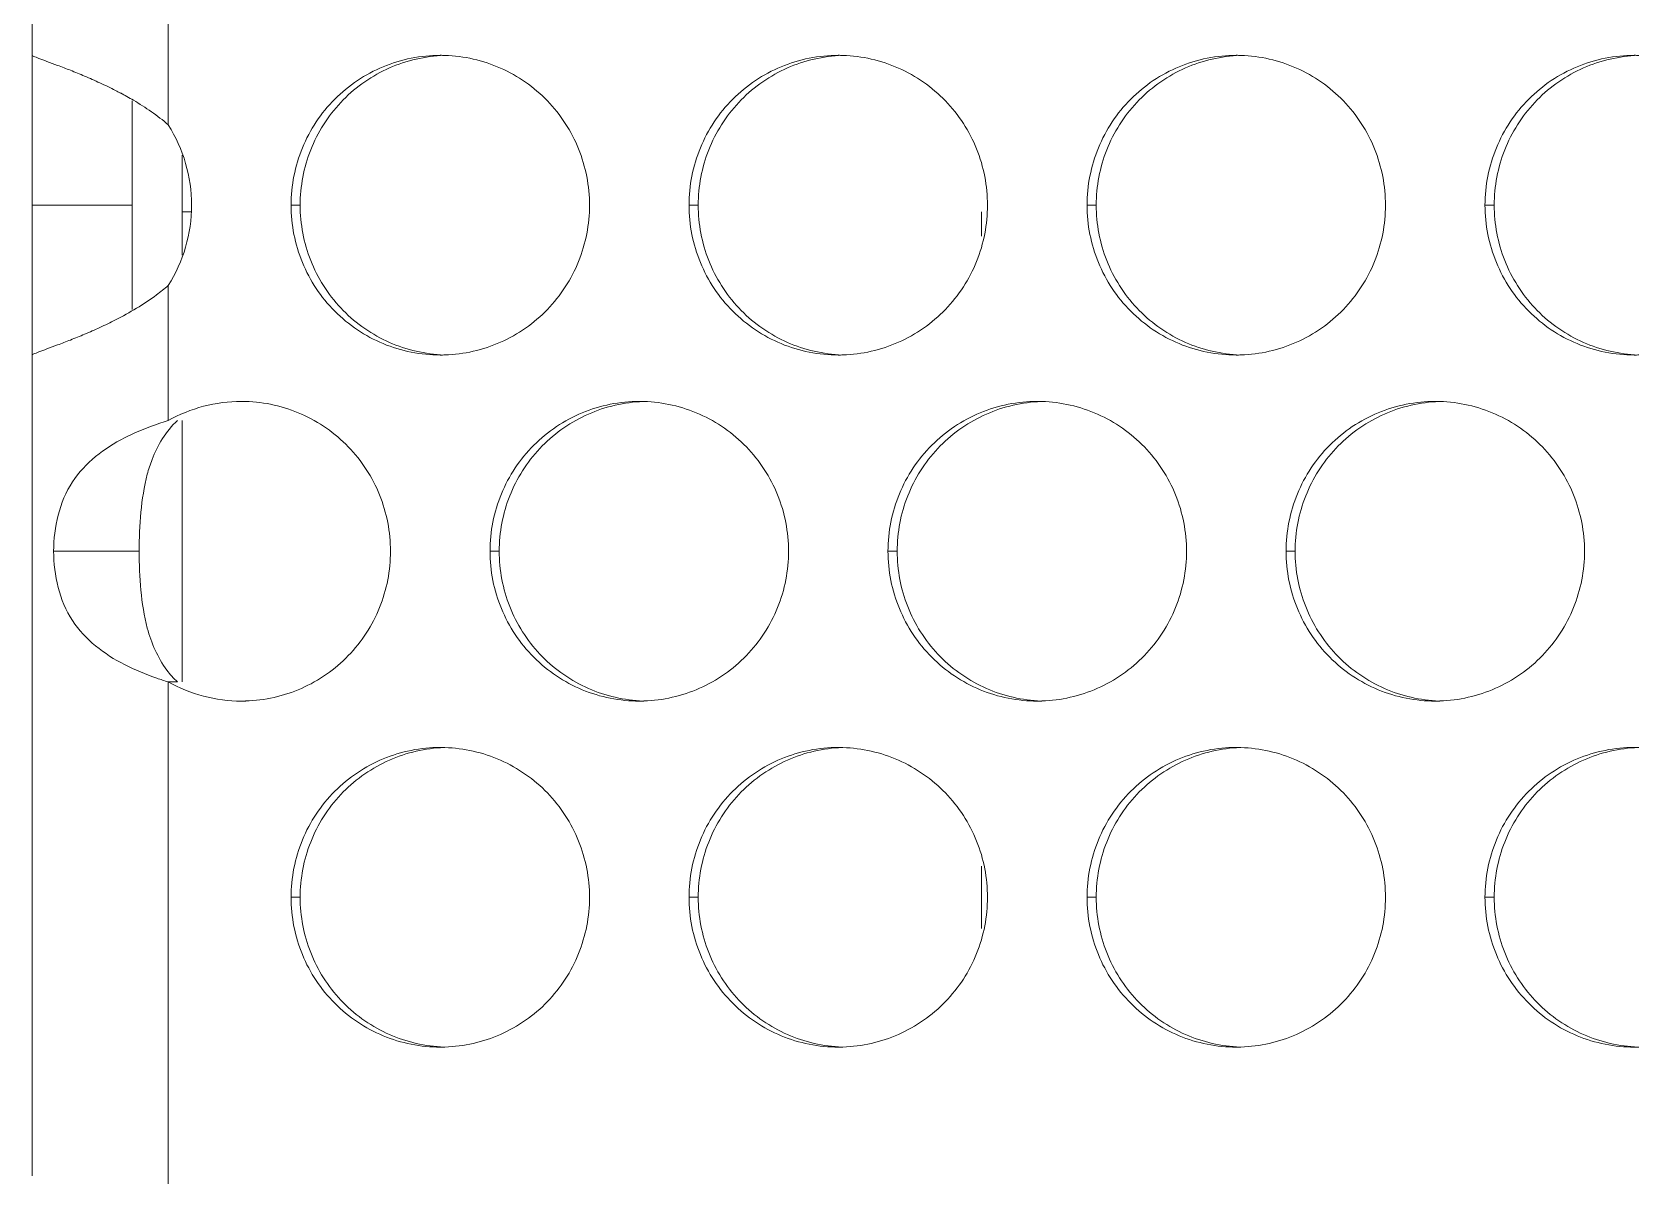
# Model space of a CAD drawing. Header units: millimetres. Extents: x 0 to 2524, y 0 to 1785.
# Drawn here: x 223.06 to 239.14, y 1211.18 to 1222.63 of the extents above; entities that cross this region are included whole.
import ezdxf

# ---------------------------------------------------------------- set-up
doc = ezdxf.new("R2010")
doc.units = ezdxf.units.MM
doc.header["$LTSCALE"] = 0.1
doc.layers.get('0').update_dxf_attribs({"lineweight": 13})
doc.layers.add('标注', color=251, linetype='Continuous', lineweight=9)

msp = doc.modelspace()

# ---------------------------------------------------------------- linework, layer by layer
msp.add_line((223.065, 1211.185), (223.065, 1414.968))
at = {"layer": '标注'}
for p, q in [((224.427, 1223.057), (224.427, 1221.706)), ((224.065, 1219.856), (224.065, 1221.947)), ((224.565, 1220.401), (224.565, 1221.401)), ((224.065, 1220.901), (223.065, 1220.901)), ((224.66, 1220.834), (224.565, 1220.834)), ((225.747, 1220.901), (225.656, 1220.901)), ((225.747, 1220.901), (225.656, 1220.901)), ((229.731, 1220.901), (229.639, 1220.901)), ((229.731, 1220.901), (229.639, 1220.901)), ((232.565, 1220.59), (232.565, 1220.834)), ((233.714, 1220.901), (233.622, 1220.901)), ((233.714, 1220.901), (233.622, 1220.901)), ((237.697, 1220.901), (237.605, 1220.901)), ((237.697, 1220.901), (237.605, 1220.901)), ((224.427, 1220.097), (224.427, 1218.745)), ((224.565, 1218.745), (224.565, 1216.835)), ((224.136, 1217.437), (223.28, 1217.437)), ((227.739, 1217.437), (227.647, 1217.437)), ((231.722, 1217.437), (231.63, 1217.437)), ((235.705, 1217.437), (235.614, 1217.437)), ((224.565, 1216.129), (224.565, 1216.834)), ((224.427, 1216.129), (224.427, 1207.978)), ((224.519, 1216.129), (224.427, 1216.129)), ((232.565, 1213.661), (232.565, 1214.284)), ((225.747, 1213.973), (225.656, 1213.973)), ((229.731, 1213.973), (229.639, 1213.973)), ((233.714, 1213.973), (233.622, 1213.973)), ((237.697, 1213.973), (237.605, 1213.973))]:
    msp.add_line(p, q, dxfattribs=at)
for centre, radius, start, end in [((227.149, 1220.928), 1.473, 88.2049, 89.9991), ((227.149, 1220.928), 1.473, 88.2049, 89.9991), ((231.133, 1220.928), 1.473, 88.2049, 89.9991), ((231.133, 1220.928), 1.473, 88.2049, 89.9991), ((235.116, 1220.928), 1.473, 88.2049, 89.9991), ((235.116, 1220.928), 1.473, 88.2049, 89.9991), ((239.099, 1220.928), 1.473, 88.2049, 89.9991), ((239.099, 1220.928), 1.473, 88.2049, 89.9991), ((222.176, 1218.677), 3.787, 62.0968, 62.9378), ((223.155, 1220.901), 1.505, 359.9922, 32.312), ((223.155, 1220.901), 1.505, 327.688, 0.0078), ((227.149, 1220.874), 1.473, 270.0009, 271.7951), ((227.149, 1220.874), 1.473, 270.0009, 271.7951), ((231.133, 1220.874), 1.473, 270.0009, 271.7951), ((231.133, 1220.874), 1.473, 270.0009, 271.7951), ((235.116, 1220.874), 1.473, 270.0009, 271.7951), ((235.116, 1220.874), 1.473, 270.0009, 271.7951), ((239.099, 1220.874), 1.473, 270.0009, 271.7951), ((239.099, 1220.874), 1.473, 270.0009, 271.7951), ((225.158, 1217.446), 1.491, 88.3214, 89.9952), ((229.141, 1217.464), 1.473, 88.2049, 89.9991), ((233.124, 1217.464), 1.473, 88.2049, 89.9991), ((237.107, 1217.464), 1.473, 88.2049, 89.9991), ((225.158, 1217.428), 1.491, 270.0048, 271.6786), ((229.141, 1217.41), 1.473, 270.0009, 271.7951), ((233.124, 1217.41), 1.473, 270.0009, 271.7951), ((237.107, 1217.41), 1.473, 270.0009, 271.7951), ((227.149, 1214), 1.473, 88.2049, 89.9991), ((231.133, 1214), 1.473, 88.2049, 89.9991), ((235.116, 1214), 1.473, 88.2049, 89.9991), ((239.099, 1214), 1.473, 88.2049, 89.9991), ((227.149, 1213.946), 1.473, 270.0009, 271.7951), ((231.133, 1213.946), 1.473, 270.0009, 271.7951), ((235.116, 1213.946), 1.473, 270.0009, 271.7951), ((239.099, 1213.946), 1.473, 270.0009, 271.7951)]:
    msp.add_arc(centre, radius, start, end, dxfattribs=at)
for points, knots in [([(223.065, 1222.4), (223.065, 1222.398), (223.073, 1222.395), (223.084, 1222.389), (223.106, 1222.381), (223.149, 1222.364), (223.221, 1222.337), (223.327, 1222.298), (223.453, 1222.25), (223.594, 1222.192), (223.745, 1222.125), (223.848, 1222.076), (223.899, 1222.049)], [0, 0, 0, 0, 0.00627, 0.022113, 0.04739, 0.081763, 0.17635, 0.30225, 0.45365, 0.624362, 0.808374, 1, 1, 1, 1]), ([(225.656, 1220.901), (225.656, 1221.096), (225.733, 1221.49), (226.066, 1221.989), (226.562, 1222.323), (226.955, 1222.401), (227.149, 1222.401)], [0, 0, 0, 0, 0.250488, 0.50069, 0.750488, 1, 1, 1, 1]), ([(225.656, 1220.901), (225.656, 1221.096), (225.733, 1221.49), (226.066, 1221.989), (226.562, 1222.323), (226.955, 1222.401), (227.149, 1222.401)], [0, 0, 0, 0, 0.250488, 0.50069, 0.750488, 1, 1, 1, 1]), ([(225.747, 1220.901), (225.747, 1221.089), (225.819, 1221.468), (226.127, 1221.954), (226.592, 1222.292), (226.965, 1222.387), (227.152, 1222.398)], [0, 0, 0, 0, 0.250454, 0.500681, 0.750486, 1, 1, 1, 1]), ([(225.747, 1220.901), (225.747, 1221.089), (225.819, 1221.468), (226.127, 1221.954), (226.592, 1222.292), (226.965, 1222.387), (227.152, 1222.398)], [0, 0, 0, 0, 0.250454, 0.500681, 0.750486, 1, 1, 1, 1]), ([(227.196, 1222.4), (227.386, 1222.394), (227.769, 1222.307), (228.249, 1221.971), (228.568, 1221.479), (228.643, 1221.092), (228.643, 1220.901)], [0, 0, 0, 0, 0.249513, 0.499315, 0.74953, 1, 1, 1, 1]), ([(227.196, 1222.4), (227.386, 1222.394), (227.769, 1222.307), (228.249, 1221.971), (228.568, 1221.479), (228.643, 1221.092), (228.643, 1220.901)], [0, 0, 0, 0, 0.249513, 0.499315, 0.74953, 1, 1, 1, 1]), ([(229.639, 1220.901), (229.639, 1221.096), (229.716, 1221.49), (230.049, 1221.989), (230.545, 1222.323), (230.938, 1222.401), (231.133, 1222.401)], [0, 0, 0, 0, 0.250488, 0.50069, 0.750488, 1, 1, 1, 1]), ([(229.639, 1220.901), (229.639, 1221.096), (229.716, 1221.49), (230.049, 1221.989), (230.545, 1222.323), (230.938, 1222.401), (231.133, 1222.401)], [0, 0, 0, 0, 0.250488, 0.50069, 0.750488, 1, 1, 1, 1]), ([(229.731, 1220.901), (229.731, 1221.089), (229.802, 1221.468), (230.111, 1221.954), (230.575, 1222.292), (230.948, 1222.387), (231.135, 1222.398)], [0, 0, 0, 0, 0.250454, 0.500681, 0.750486, 1, 1, 1, 1]), ([(229.731, 1220.901), (229.731, 1221.089), (229.802, 1221.468), (230.111, 1221.954), (230.575, 1222.292), (230.948, 1222.387), (231.135, 1222.398)], [0, 0, 0, 0, 0.250454, 0.500681, 0.750486, 1, 1, 1, 1]), ([(231.179, 1222.4), (231.369, 1222.394), (231.752, 1222.307), (232.232, 1221.971), (232.552, 1221.479), (232.626, 1221.092), (232.626, 1220.901)], [0, 0, 0, 0, 0.249513, 0.499315, 0.74953, 1, 1, 1, 1]), ([(231.179, 1222.4), (231.369, 1222.394), (231.752, 1222.307), (232.232, 1221.971), (232.552, 1221.479), (232.626, 1221.092), (232.626, 1220.901)], [0, 0, 0, 0, 0.249513, 0.499315, 0.74953, 1, 1, 1, 1]), ([(233.622, 1220.901), (233.622, 1221.096), (233.7, 1221.49), (234.032, 1221.989), (234.528, 1222.323), (234.921, 1222.401), (235.116, 1222.401)], [0, 0, 0, 0, 0.250488, 0.50069, 0.750488, 1, 1, 1, 1]), ([(233.622, 1220.901), (233.622, 1221.096), (233.7, 1221.49), (234.032, 1221.989), (234.528, 1222.323), (234.921, 1222.401), (235.116, 1222.401)], [0, 0, 0, 0, 0.250488, 0.50069, 0.750488, 1, 1, 1, 1]), ([(233.714, 1220.901), (233.714, 1221.089), (233.786, 1221.468), (234.094, 1221.954), (234.559, 1222.292), (234.932, 1222.387), (235.118, 1222.398)], [0, 0, 0, 0, 0.250454, 0.500681, 0.750486, 1, 1, 1, 1]), ([(233.714, 1220.901), (233.714, 1221.089), (233.786, 1221.468), (234.094, 1221.954), (234.559, 1222.292), (234.932, 1222.387), (235.118, 1222.398)], [0, 0, 0, 0, 0.250454, 0.500681, 0.750486, 1, 1, 1, 1]), ([(235.162, 1222.4), (235.352, 1222.394), (235.735, 1222.307), (236.215, 1221.971), (236.535, 1221.479), (236.609, 1221.092), (236.609, 1220.901)], [0, 0, 0, 0, 0.249513, 0.499315, 0.74953, 1, 1, 1, 1]), ([(235.162, 1222.4), (235.352, 1222.394), (235.735, 1222.307), (236.215, 1221.971), (236.535, 1221.479), (236.609, 1221.092), (236.609, 1220.901)], [0, 0, 0, 0, 0.249513, 0.499315, 0.74953, 1, 1, 1, 1]), ([(237.605, 1220.901), (237.605, 1221.096), (237.683, 1221.49), (238.015, 1221.989), (238.511, 1222.323), (238.905, 1222.401), (239.099, 1222.401)], [0, 0, 0, 0, 0.250488, 0.50069, 0.750488, 1, 1, 1, 1]), ([(237.605, 1220.901), (237.605, 1221.096), (237.683, 1221.49), (238.015, 1221.989), (238.511, 1222.323), (238.905, 1222.401), (239.099, 1222.401)], [0, 0, 0, 0, 0.250488, 0.50069, 0.750488, 1, 1, 1, 1]), ([(237.697, 1220.901), (237.697, 1221.089), (237.769, 1221.468), (238.077, 1221.954), (238.542, 1222.292), (238.915, 1222.387), (239.101, 1222.398)], [0, 0, 0, 0, 0.250454, 0.500681, 0.750486, 1, 1, 1, 1]), ([(237.697, 1220.901), (237.697, 1221.089), (237.769, 1221.468), (238.077, 1221.954), (238.542, 1222.292), (238.915, 1222.387), (239.101, 1222.398)], [0, 0, 0, 0, 0.250454, 0.500681, 0.750486, 1, 1, 1, 1]), ([(223.948, 1222.024), (223.992, 1222.001), (224.16, 1221.907), (224.319, 1221.799), (224.427, 1221.706)], [0, 0, 0, 0, 0.25769, 1, 1, 1, 1]), ([(227.149, 1219.401), (226.955, 1219.401), (226.562, 1219.479), (226.066, 1219.813), (225.733, 1220.312), (225.656, 1220.706), (225.656, 1220.901)], [0, 0, 0, 0, 0.249512, 0.49931, 0.749512, 1, 1, 1, 1]), ([(227.149, 1219.401), (226.955, 1219.401), (226.562, 1219.479), (226.066, 1219.813), (225.733, 1220.312), (225.656, 1220.706), (225.656, 1220.901)], [0, 0, 0, 0, 0.249512, 0.49931, 0.749512, 1, 1, 1, 1]), ([(227.152, 1219.404), (226.965, 1219.415), (226.592, 1219.51), (226.127, 1219.848), (225.819, 1220.334), (225.747, 1220.713), (225.747, 1220.901)], [0, 0, 0, 0, 0.249514, 0.499319, 0.749546, 1, 1, 1, 1]), ([(227.152, 1219.404), (226.965, 1219.415), (226.592, 1219.51), (226.127, 1219.848), (225.819, 1220.334), (225.747, 1220.713), (225.747, 1220.901)], [0, 0, 0, 0, 0.249514, 0.499319, 0.749546, 1, 1, 1, 1]), ([(228.643, 1220.901), (228.643, 1220.71), (228.568, 1220.324), (228.249, 1219.831), (227.769, 1219.495), (227.386, 1219.408), (227.196, 1219.402)], [0, 0, 0, 0, 0.25047, 0.500685, 0.750487, 1, 1, 1, 1]), ([(228.643, 1220.901), (228.643, 1220.71), (228.568, 1220.324), (228.249, 1219.831), (227.769, 1219.495), (227.386, 1219.408), (227.196, 1219.402)], [0, 0, 0, 0, 0.25047, 0.500685, 0.750487, 1, 1, 1, 1]), ([(231.133, 1219.401), (230.938, 1219.401), (230.545, 1219.479), (230.049, 1219.813), (229.716, 1220.312), (229.639, 1220.706), (229.639, 1220.901)], [0, 0, 0, 0, 0.249512, 0.49931, 0.749512, 1, 1, 1, 1]), ([(231.133, 1219.401), (230.938, 1219.401), (230.545, 1219.479), (230.049, 1219.813), (229.716, 1220.312), (229.639, 1220.706), (229.639, 1220.901)], [0, 0, 0, 0, 0.249512, 0.49931, 0.749512, 1, 1, 1, 1]), ([(231.135, 1219.404), (230.948, 1219.415), (230.575, 1219.51), (230.111, 1219.848), (229.802, 1220.334), (229.731, 1220.713), (229.731, 1220.901)], [0, 0, 0, 0, 0.249514, 0.499319, 0.749546, 1, 1, 1, 1]), ([(231.135, 1219.404), (230.948, 1219.415), (230.575, 1219.51), (230.111, 1219.848), (229.802, 1220.334), (229.731, 1220.713), (229.731, 1220.901)], [0, 0, 0, 0, 0.249514, 0.499319, 0.749546, 1, 1, 1, 1]), ([(232.626, 1220.901), (232.626, 1220.71), (232.552, 1220.324), (232.232, 1219.831), (231.752, 1219.495), (231.369, 1219.408), (231.179, 1219.402)], [0, 0, 0, 0, 0.25047, 0.500685, 0.750487, 1, 1, 1, 1]), ([(232.626, 1220.901), (232.626, 1220.71), (232.552, 1220.324), (232.232, 1219.831), (231.752, 1219.495), (231.369, 1219.408), (231.179, 1219.402)], [0, 0, 0, 0, 0.25047, 0.500685, 0.750487, 1, 1, 1, 1]), ([(235.116, 1219.401), (234.921, 1219.401), (234.528, 1219.479), (234.032, 1219.813), (233.7, 1220.312), (233.622, 1220.706), (233.622, 1220.901)], [0, 0, 0, 0, 0.249512, 0.49931, 0.749512, 1, 1, 1, 1]), ([(235.116, 1219.401), (234.921, 1219.401), (234.528, 1219.479), (234.032, 1219.813), (233.7, 1220.312), (233.622, 1220.706), (233.622, 1220.901)], [0, 0, 0, 0, 0.249512, 0.49931, 0.749512, 1, 1, 1, 1]), ([(235.118, 1219.404), (234.932, 1219.415), (234.559, 1219.51), (234.094, 1219.848), (233.786, 1220.334), (233.714, 1220.713), (233.714, 1220.901)], [0, 0, 0, 0, 0.249514, 0.499319, 0.749546, 1, 1, 1, 1]), ([(235.118, 1219.404), (234.932, 1219.415), (234.559, 1219.51), (234.094, 1219.848), (233.786, 1220.334), (233.714, 1220.713), (233.714, 1220.901)], [0, 0, 0, 0, 0.249514, 0.499319, 0.749546, 1, 1, 1, 1]), ([(236.609, 1220.901), (236.609, 1220.71), (236.535, 1220.324), (236.215, 1219.831), (235.735, 1219.495), (235.352, 1219.408), (235.162, 1219.402)], [0, 0, 0, 0, 0.25047, 0.500685, 0.750487, 1, 1, 1, 1]), ([(236.609, 1220.901), (236.609, 1220.71), (236.535, 1220.324), (236.215, 1219.831), (235.735, 1219.495), (235.352, 1219.408), (235.162, 1219.402)], [0, 0, 0, 0, 0.25047, 0.500685, 0.750487, 1, 1, 1, 1]), ([(239.099, 1219.401), (238.905, 1219.401), (238.511, 1219.479), (238.015, 1219.813), (237.683, 1220.312), (237.605, 1220.706), (237.605, 1220.901)], [0, 0, 0, 0, 0.249512, 0.49931, 0.749512, 1, 1, 1, 1]), ([(239.099, 1219.401), (238.905, 1219.401), (238.511, 1219.479), (238.015, 1219.813), (237.683, 1220.312), (237.605, 1220.706), (237.605, 1220.901)], [0, 0, 0, 0, 0.249512, 0.49931, 0.749512, 1, 1, 1, 1]), ([(239.101, 1219.404), (238.915, 1219.415), (238.542, 1219.51), (238.077, 1219.848), (237.769, 1220.334), (237.697, 1220.713), (237.697, 1220.901)], [0, 0, 0, 0, 0.249514, 0.499319, 0.749546, 1, 1, 1, 1]), ([(239.101, 1219.404), (238.915, 1219.415), (238.542, 1219.51), (238.077, 1219.848), (237.769, 1220.334), (237.697, 1220.713), (237.697, 1220.901)], [0, 0, 0, 0, 0.249514, 0.499319, 0.749546, 1, 1, 1, 1]), ([(224.427, 1220.097), (224.389, 1220.064), (224.224, 1219.933), (224.041, 1219.825), (223.899, 1219.753)], [0, 0, 0, 0, 0.240046, 1, 1, 1, 1]), ([(223.899, 1219.753), (223.847, 1219.726), (223.745, 1219.677), (223.594, 1219.61), (223.453, 1219.553), (223.326, 1219.504), (223.221, 1219.465), (223.149, 1219.438), (223.106, 1219.422), (223.084, 1219.413), (223.073, 1219.407), (223.065, 1219.404), (223.065, 1219.402)], [0, 0, 0, 0, 0.19164, 0.37566, 0.546373, 0.69777, 0.823663, 0.918243, 0.952614, 0.977888, 0.99373, 1, 1, 1, 1]), ([(225.201, 1218.936), (225.392, 1218.931), (225.775, 1218.844), (226.256, 1218.508), (226.577, 1218.015), (226.651, 1217.629), (226.651, 1217.437)], [0, 0, 0, 0, 0.249475, 0.499299, 0.749477, 1, 1, 1, 1]), ([(227.647, 1217.437), (227.647, 1217.632), (227.725, 1218.026), (228.057, 1218.525), (228.554, 1218.859), (228.947, 1218.937), (229.141, 1218.937)], [0, 0, 0, 0, 0.250488, 0.50069, 0.750488, 1, 1, 1, 1]), ([(227.739, 1217.437), (227.739, 1217.625), (227.811, 1218.004), (228.119, 1218.49), (228.584, 1218.828), (228.957, 1218.923), (229.144, 1218.934)], [0, 0, 0, 0, 0.250454, 0.500681, 0.750486, 1, 1, 1, 1]), ([(229.187, 1218.936), (229.378, 1218.93), (229.76, 1218.843), (230.24, 1218.507), (230.56, 1218.015), (230.635, 1217.628), (230.635, 1217.437)], [0, 0, 0, 0, 0.249513, 0.499315, 0.74953, 1, 1, 1, 1]), ([(231.63, 1217.437), (231.63, 1217.632), (231.708, 1218.026), (232.04, 1218.525), (232.537, 1218.859), (232.93, 1218.937), (233.124, 1218.937)], [0, 0, 0, 0, 0.250488, 0.50069, 0.750488, 1, 1, 1, 1]), ([(231.722, 1217.437), (231.722, 1217.625), (231.794, 1218.004), (232.102, 1218.49), (232.567, 1218.828), (232.94, 1218.923), (233.127, 1218.934)], [0, 0, 0, 0, 0.250454, 0.500681, 0.750486, 1, 1, 1, 1]), ([(233.17, 1218.936), (233.361, 1218.93), (233.743, 1218.843), (234.223, 1218.507), (234.543, 1218.015), (234.618, 1217.628), (234.618, 1217.437)], [0, 0, 0, 0, 0.249513, 0.499315, 0.74953, 1, 1, 1, 1]), ([(235.614, 1217.437), (235.614, 1217.632), (235.691, 1218.026), (236.023, 1218.525), (236.52, 1218.859), (236.913, 1218.937), (237.107, 1218.937)], [0, 0, 0, 0, 0.250488, 0.50069, 0.750488, 1, 1, 1, 1]), ([(235.705, 1217.437), (235.705, 1217.625), (235.777, 1218.004), (236.085, 1218.49), (236.55, 1218.828), (236.923, 1218.923), (237.11, 1218.934)], [0, 0, 0, 0, 0.250454, 0.500681, 0.750486, 1, 1, 1, 1]), ([(237.153, 1218.936), (237.344, 1218.93), (237.727, 1218.843), (238.207, 1218.507), (238.526, 1218.015), (238.601, 1217.628), (238.601, 1217.437)], [0, 0, 0, 0, 0.249513, 0.499315, 0.74953, 1, 1, 1, 1]), ([(223.989, 1218.572), (224.023, 1218.589), (224.165, 1218.657), (224.313, 1218.71), (224.427, 1218.745)], [0, 0, 0, 0, 0.244257, 1, 1, 1, 1]), ([(224.217, 1218.207), (224.23, 1218.257), (224.293, 1218.453), (224.404, 1218.64), (224.519, 1218.745)], [0, 0, 0, 0, 0.24885, 1, 1, 1, 1]), ([(223.28, 1217.437), (223.28, 1217.677), (223.389, 1218.169), (223.787, 1218.468), (223.989, 1218.572)], [0, 0, 0, 0, 0.513612, 1, 1, 1, 1]), ([(224.136, 1217.437), (224.136, 1217.567), (224.147, 1217.826), (224.184, 1218.083), (224.217, 1218.207)], [0, 0, 0, 0, 0.504083, 1, 1, 1, 1]), ([(223.989, 1216.302), (223.787, 1216.406), (223.389, 1216.705), (223.28, 1217.197), (223.28, 1217.437)], [0, 0, 0, 0, 0.486388, 1, 1, 1, 1]), ([(224.217, 1216.667), (224.184, 1216.791), (224.147, 1217.048), (224.136, 1217.307), (224.136, 1217.437)], [0, 0, 0, 0, 0.495917, 1, 1, 1, 1]), ([(226.651, 1217.437), (226.651, 1217.245), (226.577, 1216.859), (226.256, 1216.366), (225.775, 1216.03), (225.392, 1215.943), (225.201, 1215.938)], [0, 0, 0, 0, 0.250523, 0.500701, 0.750525, 1, 1, 1, 1]), ([(229.141, 1215.937), (228.947, 1215.937), (228.554, 1216.015), (228.057, 1216.349), (227.725, 1216.848), (227.647, 1217.242), (227.647, 1217.437)], [0, 0, 0, 0, 0.249512, 0.49931, 0.749512, 1, 1, 1, 1]), ([(229.144, 1215.94), (228.957, 1215.951), (228.584, 1216.046), (228.119, 1216.384), (227.811, 1216.87), (227.739, 1217.249), (227.739, 1217.437)], [0, 0, 0, 0, 0.249514, 0.499319, 0.749546, 1, 1, 1, 1]), ([(230.635, 1217.437), (230.635, 1217.246), (230.56, 1216.859), (230.24, 1216.367), (229.76, 1216.031), (229.378, 1215.944), (229.187, 1215.938)], [0, 0, 0, 0, 0.25047, 0.500685, 0.750487, 1, 1, 1, 1]), ([(233.124, 1215.937), (232.93, 1215.937), (232.537, 1216.015), (232.04, 1216.349), (231.708, 1216.848), (231.63, 1217.242), (231.63, 1217.437)], [0, 0, 0, 0, 0.249512, 0.49931, 0.749512, 1, 1, 1, 1]), ([(233.127, 1215.94), (232.94, 1215.951), (232.567, 1216.046), (232.102, 1216.384), (231.794, 1216.87), (231.722, 1217.249), (231.722, 1217.437)], [0, 0, 0, 0, 0.249514, 0.499319, 0.749546, 1, 1, 1, 1]), ([(234.618, 1217.437), (234.618, 1217.246), (234.543, 1216.859), (234.223, 1216.367), (233.743, 1216.031), (233.361, 1215.944), (233.17, 1215.938)], [0, 0, 0, 0, 0.25047, 0.500685, 0.750487, 1, 1, 1, 1]), ([(237.107, 1215.937), (236.913, 1215.937), (236.52, 1216.015), (236.023, 1216.349), (235.691, 1216.848), (235.614, 1217.242), (235.614, 1217.437)], [0, 0, 0, 0, 0.249512, 0.49931, 0.749512, 1, 1, 1, 1]), ([(237.11, 1215.94), (236.923, 1215.951), (236.55, 1216.046), (236.085, 1216.384), (235.777, 1216.87), (235.705, 1217.249), (235.705, 1217.437)], [0, 0, 0, 0, 0.249514, 0.499319, 0.749546, 1, 1, 1, 1]), ([(238.601, 1217.437), (238.601, 1217.246), (238.526, 1216.859), (238.207, 1216.367), (237.727, 1216.031), (237.344, 1215.944), (237.153, 1215.938)], [0, 0, 0, 0, 0.25047, 0.500685, 0.750487, 1, 1, 1, 1]), ([(224.519, 1216.129), (224.48, 1216.165), (224.342, 1216.321), (224.257, 1216.518), (224.217, 1216.667)], [0, 0, 0, 0, 0.254521, 1, 1, 1, 1]), ([(224.427, 1216.129), (224.389, 1216.141), (224.239, 1216.189), (224.093, 1216.249), (223.989, 1216.302)], [0, 0, 0, 0, 0.254739, 1, 1, 1, 1]), ([(225.656, 1213.973), (225.656, 1214.168), (225.733, 1214.562), (226.066, 1215.061), (226.562, 1215.395), (226.955, 1215.473), (227.149, 1215.473)], [0, 0, 0, 0, 0.250488, 0.50069, 0.750488, 1, 1, 1, 1]), ([(225.747, 1213.973), (225.747, 1214.161), (225.819, 1214.54), (226.127, 1215.026), (226.592, 1215.364), (226.965, 1215.459), (227.152, 1215.47)], [0, 0, 0, 0, 0.250454, 0.500681, 0.750486, 1, 1, 1, 1]), ([(227.196, 1215.472), (227.386, 1215.466), (227.769, 1215.379), (228.249, 1215.043), (228.568, 1214.551), (228.643, 1214.164), (228.643, 1213.973)], [0, 0, 0, 0, 0.249513, 0.499315, 0.74953, 1, 1, 1, 1]), ([(229.639, 1213.973), (229.639, 1214.168), (229.716, 1214.562), (230.049, 1215.061), (230.545, 1215.395), (230.938, 1215.473), (231.133, 1215.473)], [0, 0, 0, 0, 0.250488, 0.50069, 0.750488, 1, 1, 1, 1]), ([(229.731, 1213.973), (229.731, 1214.161), (229.802, 1214.54), (230.111, 1215.026), (230.575, 1215.364), (230.948, 1215.459), (231.135, 1215.47)], [0, 0, 0, 0, 0.250454, 0.500681, 0.750486, 1, 1, 1, 1]), ([(231.179, 1215.472), (231.369, 1215.466), (231.752, 1215.379), (232.232, 1215.043), (232.552, 1214.551), (232.626, 1214.164), (232.626, 1213.973)], [0, 0, 0, 0, 0.249513, 0.499315, 0.74953, 1, 1, 1, 1]), ([(233.622, 1213.973), (233.622, 1214.168), (233.7, 1214.562), (234.032, 1215.061), (234.528, 1215.395), (234.921, 1215.473), (235.116, 1215.473)], [0, 0, 0, 0, 0.250488, 0.50069, 0.750488, 1, 1, 1, 1]), ([(233.714, 1213.973), (233.714, 1214.161), (233.786, 1214.54), (234.094, 1215.026), (234.559, 1215.364), (234.932, 1215.459), (235.118, 1215.47)], [0, 0, 0, 0, 0.250454, 0.500681, 0.750486, 1, 1, 1, 1]), ([(235.162, 1215.472), (235.352, 1215.466), (235.735, 1215.379), (236.215, 1215.043), (236.535, 1214.551), (236.609, 1214.164), (236.609, 1213.973)], [0, 0, 0, 0, 0.249513, 0.499315, 0.74953, 1, 1, 1, 1]), ([(237.605, 1213.973), (237.605, 1214.168), (237.683, 1214.562), (238.015, 1215.061), (238.511, 1215.395), (238.905, 1215.473), (239.099, 1215.473)], [0, 0, 0, 0, 0.250488, 0.50069, 0.750488, 1, 1, 1, 1]), ([(237.697, 1213.973), (237.697, 1214.161), (237.769, 1214.54), (238.077, 1215.026), (238.542, 1215.364), (238.915, 1215.459), (239.101, 1215.47)], [0, 0, 0, 0, 0.250454, 0.500681, 0.750486, 1, 1, 1, 1]), ([(227.149, 1212.473), (226.955, 1212.473), (226.562, 1212.551), (226.066, 1212.885), (225.733, 1213.384), (225.656, 1213.778), (225.656, 1213.973)], [0, 0, 0, 0, 0.249512, 0.49931, 0.749512, 1, 1, 1, 1]), ([(227.152, 1212.476), (226.965, 1212.487), (226.592, 1212.582), (226.127, 1212.92), (225.819, 1213.406), (225.747, 1213.785), (225.747, 1213.973)], [0, 0, 0, 0, 0.249514, 0.499319, 0.749546, 1, 1, 1, 1]), ([(228.643, 1213.973), (228.643, 1213.782), (228.568, 1213.395), (228.249, 1212.903), (227.769, 1212.567), (227.386, 1212.48), (227.196, 1212.474)], [0, 0, 0, 0, 0.25047, 0.500685, 0.750487, 1, 1, 1, 1]), ([(231.133, 1212.473), (230.938, 1212.473), (230.545, 1212.551), (230.049, 1212.885), (229.716, 1213.384), (229.639, 1213.778), (229.639, 1213.973)], [0, 0, 0, 0, 0.249512, 0.49931, 0.749512, 1, 1, 1, 1]), ([(231.135, 1212.476), (230.948, 1212.487), (230.575, 1212.582), (230.111, 1212.92), (229.802, 1213.406), (229.731, 1213.785), (229.731, 1213.973)], [0, 0, 0, 0, 0.249514, 0.499319, 0.749546, 1, 1, 1, 1]), ([(232.626, 1213.973), (232.626, 1213.782), (232.552, 1213.395), (232.232, 1212.903), (231.752, 1212.567), (231.369, 1212.48), (231.179, 1212.474)], [0, 0, 0, 0, 0.25047, 0.500685, 0.750487, 1, 1, 1, 1]), ([(235.116, 1212.473), (234.921, 1212.473), (234.528, 1212.551), (234.032, 1212.885), (233.7, 1213.384), (233.622, 1213.778), (233.622, 1213.973)], [0, 0, 0, 0, 0.249512, 0.49931, 0.749512, 1, 1, 1, 1]), ([(235.118, 1212.476), (234.932, 1212.487), (234.559, 1212.582), (234.094, 1212.92), (233.786, 1213.406), (233.714, 1213.785), (233.714, 1213.973)], [0, 0, 0, 0, 0.249514, 0.499319, 0.749546, 1, 1, 1, 1]), ([(236.609, 1213.973), (236.609, 1213.782), (236.535, 1213.395), (236.215, 1212.903), (235.735, 1212.567), (235.352, 1212.48), (235.162, 1212.474)], [0, 0, 0, 0, 0.25047, 0.500685, 0.750487, 1, 1, 1, 1]), ([(239.099, 1212.473), (238.905, 1212.473), (238.511, 1212.551), (238.015, 1212.885), (237.683, 1213.384), (237.605, 1213.778), (237.605, 1213.973)], [0, 0, 0, 0, 0.249512, 0.49931, 0.749512, 1, 1, 1, 1]), ([(239.101, 1212.476), (238.915, 1212.487), (238.542, 1212.582), (238.077, 1212.92), (237.769, 1213.406), (237.697, 1213.785), (237.697, 1213.973)], [0, 0, 0, 0, 0.249514, 0.499319, 0.749546, 1, 1, 1, 1])]:
    msp.add_open_spline(points, degree=3, knots=knots, dxfattribs=at)
for points in [[(224.427, 1218.745), (224.646, 1218.869), (224.906, 1218.937), (225.158, 1218.937)], [(225.158, 1215.937), (224.906, 1215.937), (224.646, 1216.005), (224.427, 1216.129)]]:
    msp.add_open_spline(points, degree=3, dxfattribs=at)

doc.saveas('drawing.dxf')
